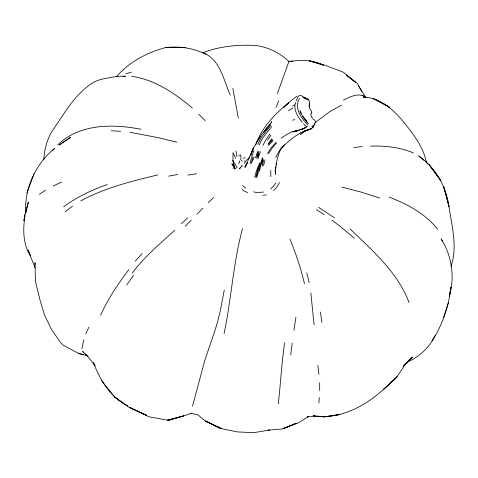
<?xml version="1.0" encoding="UTF-8"?>
<svg xmlns="http://www.w3.org/2000/svg" width="478" height="478" viewBox="0 0 478 478"><rect width="100%" height="100%" fill="white"/><g stroke="black" fill="none" stroke-linecap="round" stroke-linejoin="round"><path stroke-width="0.72" d="M270.799 176.663L270.805 170.437M242.149 166.523L242.155 165.286L239.49 168.83L240.177 167.933M25.722 212.226C24.312 188.003 35.934 163.667 54.588 148.395L52.55 150.773M309.469 103.881C309.015 106.588 309.523 109.504 311.698 111.374L311.746 113.483L310.808 114.069M318.844 403.175L319.31 397.409M276.075 164.575L276.2 163.135M43.785 159.742C44.394 150.05 46.689 140.395 51.636 131.964C59.684 120.295 66.938 107.968 76.199 97.207C83.56 89.458 91.567 81.338 102.459 79.061C110.131 77.669 117.791 75.679 125.654 76.247L122.876 76.761M284.655 342.881C281.596 363.053 280.646 383.446 278.316 403.671M275.585 168.728L275.842 166.673M290.708 354.837L292.207 342.983M275.4 171.602C276.451 162.645 277.33 153.074 283.293 145.814M309.051 106.385L309.774 101.7C308.663 99.52 306.464 97.757 303.942 97.679M293.91 330.352L295.918 317.338M406.856 362.258C417.234 357.783 425.886 350.727 432.01 341.119C442.431 324.861 448.848 306.255 450.903 287.075L449.242 296.444C455.044 277.204 451.847 255.676 441.122 238.779L442.222 241.241M25.92 212.208L26.649 207.816L25.424 213.558M224.266 290.021L220.358 310.557L217.89 320.708L214.909 330.734L204.931 359.928L192.491 406.175M224.062 333.626C231.436 298.881 233.144 263.037 242.525 228.705M263.742 159.58L262.44 165.962L262.757 158.666L259.303 171.249M25.119 214.992C22.908 228.639 22.609 243.882 30.562 255.933L28.071 250.143L35.085 267.728M81.893 348.516L83.823 339.727M24.587 217.866L23.9 220.728L24.766 214.789L28.351 202.128L26.81 208.569M25.955 212.142L26.469 209.997M263.515 165.776L265.057 159.945M249.97 163.165L253.794 150.223M255.688 177.493L259.907 162.628L256.961 169.463L254.684 177.045M302.353 122.284C297.931 117.038 292.883 109.337 295.673 102.4M238.892 163.769L239.687 160.889M255.682 144.858C262.936 124.358 279.923 108.984 296.946 96.233M262.434 157.615L256.716 177.792L257.708 170.126L260.002 163.584M253.089 156.904L250.866 163.978L254.326 157.196M296.133 100.954L298.242 96.377L299.569 95.469L301.032 95.486L308.441 99.8M443.614 317.308L448.519 302.502M277.413 93.425L288.909 61.543C300.578 59.941 312.648 59.511 323.409 65.133M255.569 157.603L257.809 151.15L256.74 158.212L259.076 151.233L257.791 158.983L260.468 151.604M26.899 192.867L34.063 173.723M276.123 107.329L278.674 100.858M450.975 266.36C457.769 247.222 451.859 226.214 449.027 206.789C446.243 186.557 435.56 167.509 418.644 155.846L423.884 160.375M85.813 333.847L88.872 327.227M257.839 144.446L261.251 137.425L270.841 125.332M259.219 144.918L262.428 138.321L271.671 126.664M100.637 315.229C107.926 298.786 118.036 283.902 128.863 269.616M314.201 125.439C312.72 129.227 308.095 129.956 304.671 131.091L309.057 129.466L300.74 132.896L305.221 130.751M275.716 157.71L278.166 152.799L281.428 147.75M299.581 98.343C293.492 107.765 301.451 118.269 307.868 125.021M247.473 162.807L244.999 167.39L253.537 147.887L250.645 155.571L252.844 148.909L260.731 136.188M262.954 145.324L266.276 139.188L269.927 133.936M279.582 182.572L276.451 187.513L273.625 190.567M315.253 122.541L312.17 127.811L313.305 127.112M432.01 341.119L435.076 335.58M314.566 124.71L314.942 124.101M244.431 163.339L246.122 160.626L249.809 157.017M267.537 153.617L271.241 147.672L275.842 142.635M244.945 166.404L247.287 162.651M256.632 142.08L261.084 135.262L271.851 121.705L271.337 122.338M268.6 153.516L272.305 147.881L276.762 142.575M263.832 132.412L267.142 127.453M267.465 140.275L270.841 135.262M126.712 284.942L133.541 275.352M271.773 138.71L268.307 143.555L272.388 139.696L268.242 144.481M275.794 183.092L273.482 186.205L270.638 188.894M265.649 130.303L270.554 124.041M132.233 273.081C144.332 256.871 159.927 243.828 174.781 230.271M116.25 76.934C129.078 61.943 146.895 52.538 165.788 47.549C177.511 46.27 189.407 47.436 200.372 51.905C219.551 56.984 223.441 79.42 230.241 95.158M282.54 146.961L284.368 144.834M135.256 261.185L142.241 253.501M268.552 145.467L273.075 140.628M197.109 214.198L202.708 208.283M282.032 147.397C287.75 141.661 294.101 136.32 301.337 132.621M185.237 226.237L191.302 220.119M181.365 223.871L187.627 217.675M403.145 366.387L412.58 357.054C404.191 363.017 400.952 373.061 393.872 380.046C385.644 387.335 377.751 395.216 368.484 401.197C352.513 411.773 332.903 419.033 313.556 415.896M208.193 202.678L213.666 197.414M403.121 366.512L408.815 361.081L407.537 361.804M288.109 103.278L283.556 107.502L288.915 102.555M57.659 144.965C79.336 123.581 113.071 123.796 141.04 129.275M315.104 122.649L329.689 111.685L341.525 105.178M300.339 134.742L305.986 130.201M65.133 211.76L72.531 206.149M286.495 104.849L288.246 103.636M63.64 206.843C76.797 196.96 91.794 190.017 107.239 184.538M288.342 110.806L292.697 108.1M281.124 138.25L286.633 134.551L292.094 131.695L296.462 130.631M234.746 168.997L232.959 160.686L234.746 168.997L237.046 167.467L232.959 160.686L233.013 152.56L235.678 158.427M39.304 194.337L45.643 190.142M292.697 106.056L294.681 104.885M238.97 155.685L240.458 154.884L241.139 158.618M80.71 200.945C104.634 187.83 131.45 181.258 157.788 174.912M232.965 168.298L234.238 167.664L231.878 163.625L233.724 166.894M343.377 100.111C350.41 96.735 359.307 91.836 366.507 97.655M53.088 186.05L61.668 182.028M243.374 158.403L245.172 157.662M205.665 420.969L221.254 428.443L205.6 421.261L197.904 414.814L191.039 413.315L182.339 416.446L167.539 420.168L148.939 416.78L130.1 407.465M202.708 52.819C219.294 46.258 237.267 44.663 254.971 45.386L256.154 45.53C268.582 47.334 279.935 52.873 288.909 61.543L292.405 61.172M125.78 73.839L131.235 72.166M307.33 416.84L308.489 416.511L298.553 422.773L283.532 428.413L296.354 423.215L283.03 428.874L268.11 430.2L269.425 430.057L253.902 432.644L237.375 431.921L219.163 428.169L205.66 420.999M292.536 120.199L294.801 119.578M266.324 194.839L262.978 195.388M311.638 126.288L313.49 125.834M168.597 176.179L177.87 174.446M325.422 416.756L339.834 414.516L322.985 416.965L325.422 416.756L313.586 415.848M187.926 175.085L196.589 173.807M307.581 416.959L314.638 415.926L313.371 415.83M263.778 192.072L256.991 192.532L253.567 191.893M353.744 147.517L362.24 146.609M288.694 61.453L292.225 61.19M370.528 146.113C385.107 145.647 399.996 147.218 413.524 152.972M111.302 130.739L120.599 131.301M131.599 76.289C154.663 79.575 174.984 93.306 192.419 108.052M129.908 132.257L158.057 137.64L176.95 142.241M366.363 97.661L363.238 97.1C378.451 97.44 391.482 107.903 400.994 118.908C411.725 131.892 423.042 145.587 426.478 162.538M341.71 187.018L360.92 192.036L379.58 197.988M35.127 264.698L34.984 262.541L35.444 281.297L40.062 300.25L44.532 315.104L51.391 329.288L60.336 342.218L63.12 345.14L78.709 353.463L88.048 356.086M78.709 353.463L83.148 354.718M203.712 53.446L206.574 54.301M323.301 65.211L309.224 60.772L325.464 65.39L343.431 72.274L355.417 82.24L346.938 75.518M308.119 123.521L308.519 123.671M304.629 97.96L307.372 99.071M389.253 197.115C407.37 204.112 425.39 213.708 437.603 229.231M190.686 413.165L191.039 413.315M247.724 192.628L243.947 190.907L241.999 189.467M302.885 97.279L306.195 99.275M313.048 119.112L314.62 120.08L315.564 121.597M362.097 95.361L364.415 96.735M316.317 209.681L324.15 214.598M318.587 207.356L334.403 217.753M127.602 405.84C110.454 397.32 99.98 379.974 93.467 362.665L95.128 365.849L88.287 357.06L82.58 351.45L83.734 352.286M85.198 353.893L86.41 354.694M101.635 380.721L114.732 397.194L123.354 402.942M126.431 404.991L127.662 405.816M130.124 407.453L131.97 408.69L146.674 415.346L129.526 407.638L114.732 397.194M245.847 188.189L242.615 185.416M331.834 220.131L339.452 225.765L354.341 238.211M346.383 75.034L357.197 83.292L361.75 91.722M244.007 160.853L244.581 161.319M312.056 117.719L312.678 118.251M350.081 228.89C372.631 250.729 397.684 272.448 409.102 302.574M305.8 126.234L303.518 123.742M198.77 114.224L205.176 120.755M310.646 114.624L311.985 117.594M302.711 116.596L306.35 120.826L302.562 116.046L299.963 110.771L301.015 113.776M240.362 159.299L242.101 161.271M304.301 118.532L303.016 116.883L303.751 117.839M311.375 112.999L311.746 113.483M358.195 85.138L366.011 97.912M427.332 163.912L425.976 161.462L426.418 162.747M289.913 239.024C295.9 253.537 300.901 268.481 304.492 283.771M306.757 272.872L309.212 282.701M232.84 88.43L238.373 118.156M235.875 150.946L237.016 156.754M320.409 312.038L321.933 322.554M317.774 365.359L318.969 374.256M275.053 170.114L275.537 173.801M310.837 292.972L314.07 324.699M275.412 170.102L275.603 174.578M319.674 382.711L319.68 390.43M307.067 126.479L303.255 128.893L300.817 129.693L304.713 128.128L294.066 131.785L303.984 128.504L307.067 126.479M397.051 376.891L383.374 389.57L397.051 376.891M65.122 140.843L59.392 144.93L70.493 137.383L65.122 140.843M311.309 128.725L307.252 130.088L311.309 128.725M183.803 415.758L170.126 420.144L167.539 420.168L183.803 415.758M298.684 130.434L293.11 131.922L298.684 130.434M180.887 47.501L165.788 47.549L185.261 47.561L180.887 47.501M385.513 104.742L373.336 98.605L389.839 107.466L385.513 104.742M305.824 120.205L304.928 119.207L307.521 122.828L305.227 119.524L305.824 120.205M436.784 174.996L429.041 164.552L440.847 180.744L436.784 174.996M447.474 200.611L443.704 186.713L449.027 206.789L447.474 200.611"/></g></svg>
